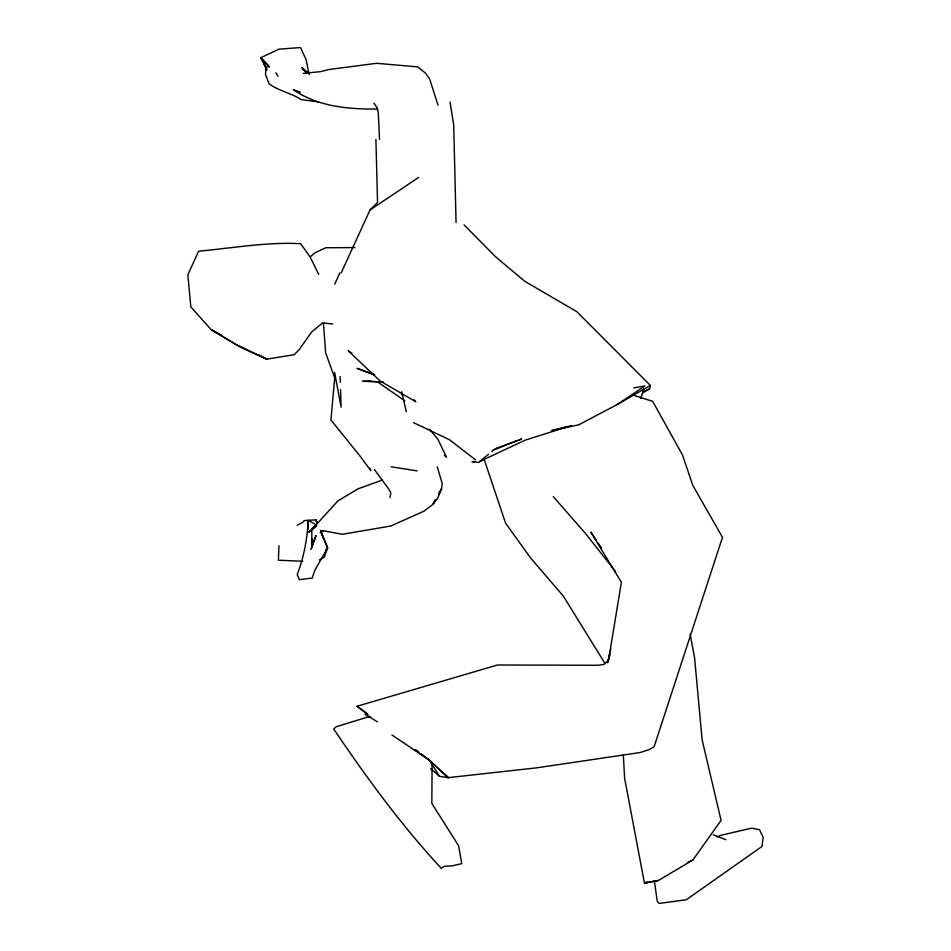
<?xml version="1.0" encoding="UTF-8"?>
<svg xmlns="http://www.w3.org/2000/svg" width="951" height="951" viewBox="0 0 951 951"><rect width="100%" height="100%" fill="white"/><g stroke="black" fill="none" stroke-linecap="round" stroke-linejoin="round"><path stroke-width="1.43" d="M310.846 549.535L316.005 535.544L311.821 547.134L311.821 529.588L316.207 525.285M432.111 762.738L431.837 803.429L458.572 845.701L461.734 863.627L452.319 865.802L443.915 866.373L441.252 868.311C401.393 825.206 366.504 777.633 333.73 729.013L336.095 726.802L369.998 716.317M308.005 529.136L308.314 520.47L315.768 524.465M278.928 545.815L278.405 560.234L302.656 561.221M311.821 547.134L312.427 538.741M308.314 520.47C307.137 538.872 303.975 557.286 297.223 574.487L299.375 579.646L312.213 578.065L314.84 570.243L327.608 547.824L320.594 530.492M334.907 375.633L330.924 419.997L360.75 456.955L370.807 470.733L369.796 468.13M390.005 497.599L390.837 493.07L389.018 489.408L374.373 469.473M609.9 654.68L607.725 662.823M642.555 392.87L649.545 388.947L650.413 385.476L576.877 311.714L524.702 281.246L495.685 256.877L464.076 224.911M607.63 661.872L610.863 648.951M640.808 398.374L643.982 388.721M321.319 533.19L327.608 547.824L324.493 557.084L319.548 559.866M375.907 139.452L377.547 202.444L370.034 209.981L341.147 272.925M334.776 284.087L339.816 272.901M438.768 493.89L441.502 488.826L442.239 483.56L437.258 466.81M435.499 499.644L432.836 504.446L423.944 511.174L390.778 526.046L342.396 534.26L323.364 530.765L321.236 531.835L323.483 530.373L320.154 532.572M438.827 493.628L441.502 488.826L437.829 497.884L432.836 504.446L435.451 499.857M325.848 550.07L327.608 547.824M382.136 480.112L357.885 488.909L337.867 500.915L311.821 529.588L316.124 525.546M313.236 527.543L308.683 532.334L316.719 525.772M318.728 274.447L310.133 256.901L314.84 252.859L325.789 247.759L354.878 247.581M488.529 454.257L478.769 462.4L472.065 461.675L474.727 461.568M491.786 451.547L493.949 449.74M314.329 526.509L316.243 525.19M567.046 426.547L551.295 430.744L578.838 424.764L617.377 404.437L644.897 385.963L633.77 387.901M370.034 209.981L418.654 177.409M483.631 459.024L480.053 461.354L525 440.218L571.396 425.525M623.309 754.999L624.641 778.405L644.457 883.134L658.413 880.483L692.91 859.989M357.077 706.248L367.752 714.213L357.077 706.248L497.468 664.999L598.215 665.272L603.719 664.476L608.497 660.422L621.395 582.274L590.844 532.12L596.55 540.655M617.377 404.437L650.413 385.476M297.152 525.202L302.632 522.384L304.32 520.577L315.863 519.864L317.682 523.157M647.084 881.898L644.457 883.134L658.413 880.483M687.656 862.486L692.899 859.954L721.084 820.38L702.123 739.819L694.575 657.807L690.176 634.281M642.995 391.955L649.545 388.947M716.995 836.975L720.858 835.323L751.575 828.119L759.516 829.712L763.154 837.296L762.036 846.414L686.337 899.741L659.102 903.45L657.2 901.156L654.359 880.567M492.618 450.405L521.647 438.97L518.984 439.956M495.043 448.836L516.322 440.943M303.369 73.346L320.19 71.705L329.07 69.494L376.632 63.301L417.655 66.891L425.715 73.322L429.567 78.743L437.983 105.038M369.784 380.887L362.521 381.327L383.194 381.969M377.547 109.056C348.47 109.258 318.11 106.774 293.467 89.763L300.397 92.211M269.585 66.986L266.007 66.879L265.484 74.451L269.085 83.747C278.738 91.082 291.196 92.936 301.003 99.546L318.038 101.876M370.046 381.208L377.369 381.779L404.781 400.799M332.731 324.006L322.71 322.853L311.726 331.947L299.315 349.457L294.239 354.687L266.755 359.157L239.902 346.901L211.122 329.617L190.83 306.876L187.846 274.78L198.64 251.183C232.615 248.104 266.518 241.887 300.635 243.67L310.133 256.901M430.755 768.598L439.493 776.337L448.135 777.645L444.961 774.34L448.099 777.668L536.768 767.826L640.32 752.491L649.141 749.614L654.122 746.749L722.475 537.327L692.78 485.307L682.473 454.923L652.648 401.31L633.509 395.295M391.194 466.798L417.18 470.911M374.646 374.635L357.053 368.358L373.66 374.682M713.25 834.8L725.91 839.733M413.614 422.708L449.395 439.671L475.524 459.856M221.476 335.109L211.122 329.617L236.157 344.559L266.755 359.157L258.993 355.044M377.464 721.916L365.041 714.106L368.477 716.84M351.918 353.225L348.221 350.8L380.15 380.971L415.801 401.738L413.828 399.61M391.919 734.945L429.376 760.194L448.135 777.645L429.4 760.17L421.103 753.977L429.376 760.158L439.493 776.337M309.515 73.905L302.442 68.734L306.852 72.371M444.283 455.386L446.554 457.205L437.793 439.136L429.448 429.139M309.182 74.095L301.895 67.39L306.531 72.728M268.836 65.881L260.717 57.749L278.809 49.202L300.48 47.55L306.103 59.77L308.956 73.358M267.528 65.108L260.717 57.749L266.435 68.971M553.268 496.6L585.424 533.356L615.689 571.777M373.909 103.065L377.357 108.176L378.296 112.777L379.508 139.405M598.179 543.092L601.436 547.966M275.766 72.811L278.037 76.27M605.145 663.691L563.277 596.015L530.813 558.285L505.552 523.086L483.904 458.584M401.227 392.787L402.713 395.2M266.958 69.126L263.689 62.623L266.803 70.481M316.968 522.539L315.863 519.864L316.956 522.527M320.856 531.906L323.625 538.599M401.631 391.8L406.303 411.676M334.562 372.21L341.1 407.099L340.541 389.601M450.037 102.042L453.722 125.104L456.064 222.558M323.459 323.447L325.622 352.726L334.883 378.45L334.728 375.49M340.137 376.477L340.315 382.314M418.737 752.217L415.171 749.566L418.702 752.205"/></g></svg>
